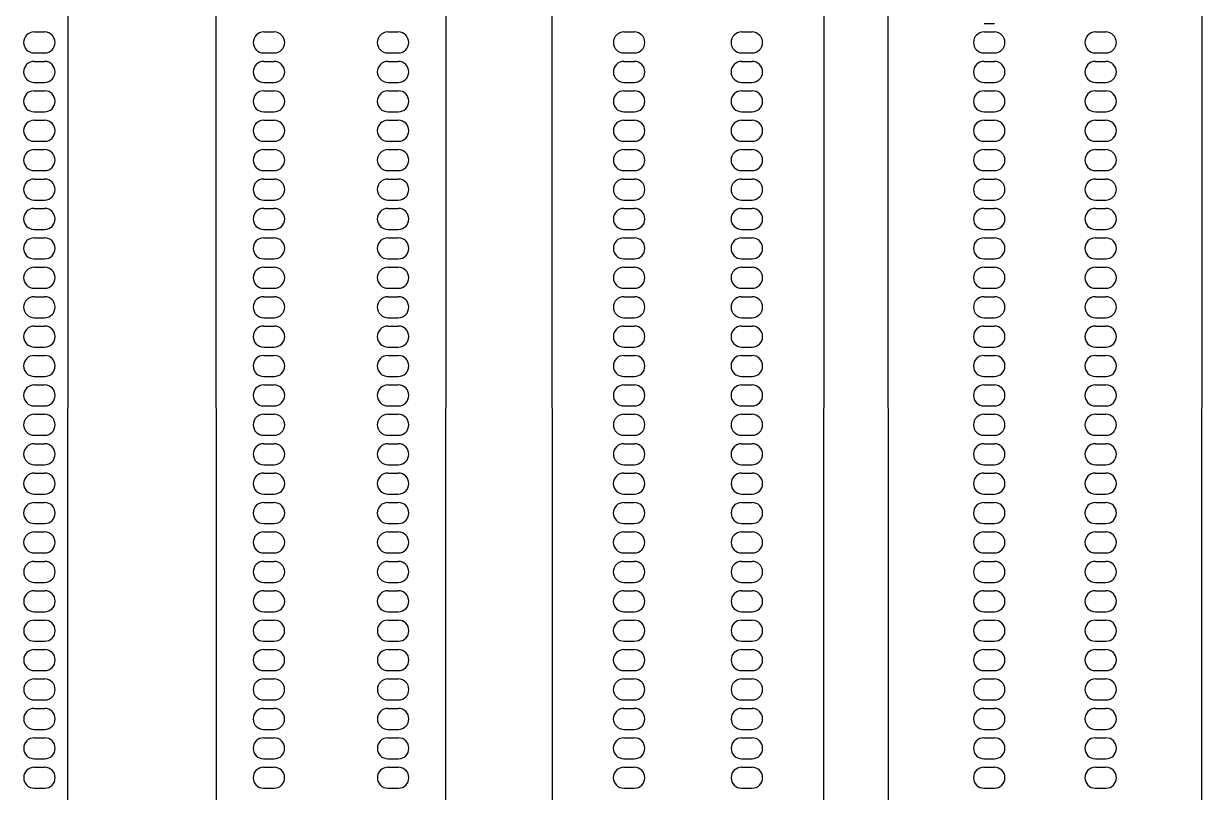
# Model space of a CAD drawing. Header units: millimetres. Extents: x -12.5 to 12.5, y -37.5 to 37.5.
# Drawn here: x 0.118 to 2.925, y 20.605 to 22.435 of the extents above; entities that cross this region are included whole.
import ezdxf

# ---------------------------------------------------------------- set-up
doc = ezdxf.new("R2010")
doc.units = ezdxf.units.MM

msp = doc.modelspace()

# ---------------------------------------------------------------- linework, layer by layer
at = {"color": 7, "linetype": 'Continuous'}
for p, q in [((0.2059, -13.45), (0.225, 24)), ((0.575, 24), (0.6, -25)), ((1.1, -25), (1.125, 24)), ((1.375, 24), (1.4, -25)), ((2, -25), (2.025, 24)), ((2.175, 24), (2.2, -25)), ((2.9, -25), (2.925, 24)), ((2.4049, 22.435), (2.4299, 22.435)), ((0.143, 22.415), (0.168, 22.415)), ((0.6898, 22.415), (0.7148, 22.415)), ((0.9852, 22.415), (1.0102, 22.415)), ((1.5473, 22.415), (1.5723, 22.415)), ((1.8277, 22.415), (1.8527, 22.415)), ((2.4049, 22.415), (2.4299, 22.415)), ((2.6701, 22.415), (2.6951, 22.415)), ((0.143, 22.365), (0.168, 22.365)), ((0.143, 22.345), (0.168, 22.345)), ((0.6897, 22.345), (0.7147, 22.345)), ((0.6898, 22.365), (0.7148, 22.365)), ((0.9852, 22.365), (1.0102, 22.365)), ((0.9853, 22.345), (1.0103, 22.345)), ((1.5473, 22.365), (1.5723, 22.365)), ((1.5473, 22.345), (1.5723, 22.345)), ((1.8277, 22.365), (1.8527, 22.365)), ((1.8277, 22.345), (1.8527, 22.345)), ((2.4049, 22.365), (2.4299, 22.365)), ((2.4049, 22.345), (2.4299, 22.345)), ((2.6701, 22.365), (2.6951, 22.365)), ((2.6701, 22.345), (2.6951, 22.345)), ((0.143, 22.295), (0.168, 22.295)), ((0.6897, 22.295), (0.7147, 22.295)), ((0.9853, 22.295), (1.0103, 22.295)), ((1.5473, 22.295), (1.5723, 22.295)), ((1.8277, 22.295), (1.8527, 22.295)), ((2.4049, 22.295), (2.4299, 22.295)), ((2.6701, 22.295), (2.6951, 22.295)), ((0.143, 22.275), (0.168, 22.275)), ((0.6897, 22.275), (0.7147, 22.275)), ((0.9853, 22.275), (1.0103, 22.275)), ((1.5473, 22.275), (1.5723, 22.275)), ((1.8277, 22.275), (1.8527, 22.275)), ((2.4049, 22.275), (2.4299, 22.275)), ((2.6701, 22.275), (2.6951, 22.275)), ((0.143, 22.225), (0.168, 22.225)), ((0.143, 22.205), (0.168, 22.205)), ((0.6897, 22.225), (0.7147, 22.225)), ((0.6897, 22.205), (0.7147, 22.205)), ((0.9853, 22.225), (1.0103, 22.225)), ((0.9853, 22.205), (1.0103, 22.205)), ((1.5473, 22.225), (1.5723, 22.225)), ((1.5473, 22.205), (1.5723, 22.205)), ((1.8277, 22.225), (1.8527, 22.225)), ((1.8277, 22.205), (1.8527, 22.205)), ((2.4049, 22.225), (2.4299, 22.225)), ((2.4049, 22.205), (2.4299, 22.205)), ((2.6701, 22.225), (2.6951, 22.225)), ((2.6701, 22.205), (2.6951, 22.205)), ((0.143, 22.155), (0.168, 22.155)), ((0.6897, 22.155), (0.7147, 22.155)), ((0.9853, 22.155), (1.0103, 22.155)), ((1.5473, 22.155), (1.5723, 22.155)), ((1.8277, 22.155), (1.8527, 22.155)), ((2.4049, 22.155), (2.4299, 22.155)), ((2.6701, 22.155), (2.6951, 22.155)), ((0.143, 22.135), (0.168, 22.135)), ((0.6897, 22.135), (0.7147, 22.135)), ((0.9853, 22.135), (1.0103, 22.135)), ((1.5473, 22.135), (1.5723, 22.135)), ((1.8277, 22.135), (1.8527, 22.135)), ((2.4049, 22.135), (2.4299, 22.135)), ((2.6701, 22.135), (2.6951, 22.135)), ((0.143, 22.085), (0.168, 22.085)), ((0.143, 22.065), (0.168, 22.065)), ((0.6897, 22.085), (0.7147, 22.085)), ((0.6897, 22.065), (0.7147, 22.065)), ((0.9853, 22.085), (1.0103, 22.085)), ((0.9853, 22.065), (1.0103, 22.065)), ((1.5473, 22.085), (1.5723, 22.085)), ((1.5473, 22.065), (1.5723, 22.065)), ((1.8277, 22.085), (1.8527, 22.085)), ((1.8277, 22.065), (1.8527, 22.065)), ((2.4049, 22.085), (2.4299, 22.085)), ((2.4049, 22.065), (2.4299, 22.065)), ((2.6701, 22.085), (2.6951, 22.085)), ((2.6701, 22.065), (2.6951, 22.065)), ((0.143, 22.015), (0.168, 22.015)), ((0.6897, 22.015), (0.7147, 22.015)), ((0.9853, 22.015), (1.0103, 22.015)), ((1.5473, 22.015), (1.5723, 22.015)), ((1.8277, 22.015), (1.8527, 22.015)), ((2.4049, 22.015), (2.4299, 22.015)), ((2.6701, 22.015), (2.6951, 22.015)), ((0.143, 21.995), (0.168, 21.995)), ((0.6897, 21.995), (0.7147, 21.995)), ((0.9853, 21.995), (1.0103, 21.995)), ((1.5473, 21.995), (1.5723, 21.995)), ((1.8277, 21.995), (1.8527, 21.995)), ((2.4049, 21.995), (2.4299, 21.995)), ((2.6701, 21.995), (2.6951, 21.995)), ((0.143, 21.945), (0.168, 21.945)), ((0.143, 21.925), (0.168, 21.925)), ((0.6897, 21.945), (0.7147, 21.945)), ((0.6897, 21.925), (0.7147, 21.925)), ((0.9853, 21.945), (1.0103, 21.945)), ((0.9853, 21.925), (1.0103, 21.925)), ((1.5473, 21.945), (1.5723, 21.945)), ((1.5473, 21.925), (1.5723, 21.925)), ((1.8277, 21.945), (1.8527, 21.945)), ((1.8277, 21.925), (1.8527, 21.925)), ((2.4049, 21.945), (2.4299, 21.945)), ((2.4049, 21.925), (2.4299, 21.925)), ((2.6701, 21.945), (2.6951, 21.945)), ((2.6701, 21.925), (2.6951, 21.925)), ((0.143, 21.875), (0.168, 21.875)), ((0.6897, 21.875), (0.7147, 21.875)), ((0.9853, 21.875), (1.0103, 21.875)), ((1.5473, 21.875), (1.5723, 21.875)), ((1.8277, 21.875), (1.8527, 21.875)), ((2.4049, 21.875), (2.4299, 21.875)), ((2.6701, 21.875), (2.6951, 21.875)), ((0.1431, 21.855), (0.1681, 21.855)), ((0.6897, 21.855), (0.7147, 21.855)), ((0.9853, 21.855), (1.0103, 21.855)), ((1.5473, 21.855), (1.5723, 21.855)), ((1.8277, 21.855), (1.8527, 21.855)), ((2.4049, 21.855), (2.4299, 21.855)), ((2.6701, 21.855), (2.6951, 21.855)), ((0.1431, 21.805), (0.1681, 21.805)), ((0.1431, 21.785), (0.1681, 21.785)), ((0.6897, 21.805), (0.7147, 21.805)), ((0.6897, 21.785), (0.7147, 21.785)), ((0.9853, 21.805), (1.0103, 21.805)), ((0.9853, 21.785), (1.0103, 21.785)), ((1.5473, 21.805), (1.5723, 21.805)), ((1.5473, 21.785), (1.5723, 21.785)), ((1.8277, 21.805), (1.8527, 21.805)), ((1.8277, 21.785), (1.8527, 21.785)), ((2.4049, 21.805), (2.4299, 21.805)), ((2.4049, 21.785), (2.4299, 21.785)), ((2.6701, 21.805), (2.6951, 21.805)), ((2.6701, 21.785), (2.6951, 21.785)), ((0.1431, 21.735), (0.1681, 21.735)), ((0.6897, 21.735), (0.7147, 21.735)), ((0.9853, 21.735), (1.0103, 21.735)), ((1.5473, 21.735), (1.5723, 21.735)), ((1.8277, 21.735), (1.8527, 21.735)), ((2.4049, 21.735), (2.4299, 21.735)), ((2.6701, 21.735), (2.6951, 21.735)), ((0.1431, 21.715), (0.1681, 21.715)), ((0.6897, 21.715), (0.7147, 21.715)), ((0.9853, 21.715), (1.0103, 21.715)), ((1.5473, 21.715), (1.5723, 21.715)), ((1.8277, 21.715), (1.8527, 21.715)), ((2.4048, 21.715), (2.4298, 21.715)), ((2.6702, 21.715), (2.6952, 21.715)), ((0.1431, 21.665), (0.1681, 21.665)), ((0.1431, 21.645), (0.1681, 21.645)), ((0.6897, 21.665), (0.7147, 21.665)), ((0.6897, 21.645), (0.7147, 21.645)), ((0.9853, 21.665), (1.0103, 21.665)), ((0.9853, 21.645), (1.0103, 21.645)), ((1.5473, 21.665), (1.5723, 21.665)), ((1.5473, 21.645), (1.5723, 21.645)), ((1.8277, 21.665), (1.8527, 21.665)), ((1.8277, 21.645), (1.8527, 21.645)), ((2.4048, 21.665), (2.4298, 21.665)), ((2.4048, 21.645), (2.4298, 21.645)), ((2.6702, 21.665), (2.6952, 21.665)), ((2.6702, 21.645), (2.6952, 21.645)), ((0.1431, 21.595), (0.1681, 21.595)), ((0.6897, 21.595), (0.7147, 21.595)), ((0.9853, 21.595), (1.0103, 21.595)), ((1.5473, 21.595), (1.5723, 21.595)), ((1.8277, 21.595), (1.8527, 21.595)), ((2.4048, 21.595), (2.4298, 21.595)), ((2.6702, 21.595), (2.6952, 21.595)), ((0.1431, 21.575), (0.1681, 21.575)), ((0.6897, 21.575), (0.7147, 21.575)), ((0.9853, 21.575), (1.0103, 21.575)), ((1.5473, 21.575), (1.5723, 21.575)), ((1.8277, 21.575), (1.8527, 21.575)), ((2.4048, 21.575), (2.4298, 21.575)), ((2.6702, 21.575), (2.6952, 21.575)), ((0.1431, 21.525), (0.1681, 21.525)), ((0.1431, 21.505), (0.1681, 21.505)), ((0.6897, 21.525), (0.7147, 21.525)), ((0.6897, 21.505), (0.7147, 21.505)), ((0.9853, 21.525), (1.0103, 21.525)), ((0.9853, 21.505), (1.0103, 21.505)), ((1.5473, 21.525), (1.5723, 21.525)), ((1.5473, 21.505), (1.5723, 21.505)), ((1.8277, 21.525), (1.8527, 21.525)), ((1.8277, 21.505), (1.8527, 21.505)), ((2.4048, 21.525), (2.4298, 21.525)), ((2.4048, 21.505), (2.4298, 21.505)), ((2.6702, 21.525), (2.6952, 21.525)), ((2.6702, 21.505), (2.6952, 21.505)), ((0.1431, 21.455), (0.1681, 21.455)), ((0.6897, 21.455), (0.7147, 21.455)), ((0.9853, 21.455), (1.0103, 21.455)), ((1.5473, 21.455), (1.5723, 21.455)), ((1.8277, 21.455), (1.8527, 21.455)), ((2.4048, 21.455), (2.4298, 21.455)), ((2.6702, 21.455), (2.6952, 21.455)), ((0.1431, 21.435), (0.1681, 21.435)), ((0.6897, 21.435), (0.7147, 21.435)), ((0.9853, 21.435), (1.0103, 21.435)), ((1.5473, 21.435), (1.5723, 21.435)), ((1.8277, 21.435), (1.8527, 21.435)), ((2.4048, 21.435), (2.4298, 21.435)), ((2.6702, 21.435), (2.6952, 21.435)), ((0.1431, 21.385), (0.1681, 21.385)), ((0.1431, 21.365), (0.1681, 21.365)), ((0.6897, 21.385), (0.7147, 21.385)), ((0.6897, 21.365), (0.7147, 21.365)), ((0.9853, 21.385), (1.0103, 21.385)), ((0.9853, 21.365), (1.0103, 21.365)), ((1.5472, 21.365), (1.5722, 21.365)), ((1.5473, 21.385), (1.5723, 21.385)), ((1.8277, 21.385), (1.8527, 21.385)), ((1.8278, 21.365), (1.8528, 21.365)), ((2.4048, 21.385), (2.4298, 21.385)), ((2.4048, 21.365), (2.4298, 21.365)), ((2.6702, 21.385), (2.6952, 21.385)), ((2.6702, 21.365), (2.6952, 21.365)), ((0.1431, 21.315), (0.1681, 21.315)), ((0.6897, 21.315), (0.7147, 21.315)), ((0.9853, 21.315), (1.0103, 21.315)), ((1.5472, 21.315), (1.5722, 21.315)), ((1.8278, 21.315), (1.8528, 21.315)), ((2.4048, 21.315), (2.4298, 21.315)), ((2.6702, 21.315), (2.6952, 21.315)), ((0.1431, 21.295), (0.1681, 21.295)), ((0.6897, 21.295), (0.7147, 21.295)), ((0.9853, 21.295), (1.0103, 21.295)), ((1.5472, 21.295), (1.5722, 21.295)), ((1.8278, 21.295), (1.8528, 21.295)), ((2.4048, 21.295), (2.4298, 21.295)), ((2.6702, 21.295), (2.6952, 21.295)), ((0.1431, 21.245), (0.1681, 21.245)), ((0.1431, 21.225), (0.1681, 21.225)), ((0.6897, 21.245), (0.7147, 21.245)), ((0.6897, 21.225), (0.7147, 21.225)), ((0.9853, 21.245), (1.0103, 21.245)), ((0.9853, 21.225), (1.0103, 21.225)), ((1.5472, 21.245), (1.5722, 21.245)), ((1.5472, 21.225), (1.5722, 21.225)), ((1.8278, 21.245), (1.8528, 21.245)), ((1.8278, 21.225), (1.8528, 21.225)), ((2.4048, 21.245), (2.4298, 21.245)), ((2.4048, 21.225), (2.4298, 21.225)), ((2.6702, 21.245), (2.6952, 21.245)), ((2.6702, 21.225), (2.6952, 21.225)), ((0.1431, 21.175), (0.1681, 21.175)), ((0.6897, 21.175), (0.7147, 21.175)), ((0.9853, 21.175), (1.0103, 21.175)), ((1.5472, 21.175), (1.5722, 21.175)), ((1.8278, 21.175), (1.8528, 21.175)), ((2.4048, 21.175), (2.4298, 21.175)), ((2.6702, 21.175), (2.6952, 21.175)), ((0.1432, 21.155), (0.1682, 21.155)), ((0.6897, 21.155), (0.7147, 21.155)), ((0.9853, 21.155), (1.0103, 21.155)), ((1.5472, 21.155), (1.5722, 21.155)), ((1.8278, 21.155), (1.8528, 21.155)), ((2.4048, 21.155), (2.4298, 21.155)), ((2.6702, 21.155), (2.6952, 21.155)), ((0.1432, 21.105), (0.1682, 21.105)), ((0.1432, 21.085), (0.1682, 21.085)), ((0.6897, 21.105), (0.7147, 21.105)), ((0.6897, 21.085), (0.7147, 21.085)), ((0.9853, 21.105), (1.0103, 21.105)), ((0.9853, 21.085), (1.0103, 21.085)), ((1.5472, 21.105), (1.5722, 21.105)), ((1.5472, 21.085), (1.5722, 21.085)), ((1.8278, 21.105), (1.8528, 21.105)), ((1.8278, 21.085), (1.8528, 21.085)), ((2.4048, 21.105), (2.4298, 21.105)), ((2.4048, 21.085), (2.4298, 21.085)), ((2.6702, 21.105), (2.6952, 21.105)), ((2.6702, 21.085), (2.6952, 21.085)), ((0.1432, 21.035), (0.1682, 21.035)), ((0.6897, 21.035), (0.7147, 21.035)), ((0.9853, 21.035), (1.0103, 21.035)), ((1.5472, 21.035), (1.5722, 21.035)), ((1.8278, 21.035), (1.8528, 21.035)), ((2.4048, 21.035), (2.4298, 21.035)), ((2.6702, 21.035), (2.6952, 21.035)), ((0.1432, 21.015), (0.1682, 21.015)), ((0.6896, 21.015), (0.7146, 21.015)), ((0.9854, 21.015), (1.0104, 21.015)), ((1.5472, 21.015), (1.5722, 21.015)), ((1.8278, 21.015), (1.8528, 21.015)), ((2.4048, 21.015), (2.4298, 21.015)), ((2.6702, 21.015), (2.6952, 21.015)), ((0.1432, 20.965), (0.1682, 20.965)), ((0.1432, 20.945), (0.1682, 20.945)), ((0.6896, 20.965), (0.7146, 20.965)), ((0.6896, 20.945), (0.7146, 20.945)), ((0.9854, 20.965), (1.0104, 20.965)), ((0.9854, 20.945), (1.0104, 20.945)), ((1.5472, 20.965), (1.5722, 20.965)), ((1.5472, 20.945), (1.5722, 20.945)), ((1.8278, 20.965), (1.8528, 20.965)), ((1.8278, 20.945), (1.8528, 20.945)), ((2.4048, 20.965), (2.4298, 20.965)), ((2.4048, 20.945), (2.4298, 20.945)), ((2.6702, 20.965), (2.6952, 20.965)), ((2.6702, 20.945), (2.6952, 20.945)), ((0.1432, 20.895), (0.1682, 20.895)), ((0.6896, 20.895), (0.7146, 20.895)), ((0.9854, 20.895), (1.0104, 20.895)), ((1.5472, 20.895), (1.5722, 20.895)), ((1.8278, 20.895), (1.8528, 20.895)), ((2.4048, 20.895), (2.4298, 20.895)), ((2.6702, 20.895), (2.6952, 20.895)), ((0.1432, 20.875), (0.1682, 20.875)), ((0.6896, 20.875), (0.7146, 20.875)), ((0.9854, 20.875), (1.0104, 20.875)), ((1.5472, 20.875), (1.5722, 20.875)), ((1.8278, 20.875), (1.8528, 20.875)), ((2.4048, 20.875), (2.4298, 20.875)), ((2.6702, 20.875), (2.6952, 20.875)), ((0.1432, 20.825), (0.1682, 20.825)), ((0.1432, 20.805), (0.1682, 20.805)), ((0.6896, 20.825), (0.7146, 20.825)), ((0.6896, 20.805), (0.7146, 20.805)), ((0.9854, 20.825), (1.0104, 20.825)), ((0.9854, 20.805), (1.0104, 20.805)), ((1.5472, 20.825), (1.5722, 20.825)), ((1.5472, 20.805), (1.5722, 20.805)), ((1.8278, 20.825), (1.8528, 20.825)), ((1.8278, 20.805), (1.8528, 20.805)), ((2.4048, 20.825), (2.4298, 20.825)), ((2.4048, 20.805), (2.4298, 20.805)), ((2.6702, 20.825), (2.6952, 20.825)), ((2.6702, 20.805), (2.6952, 20.805)), ((0.1432, 20.755), (0.1682, 20.755)), ((0.6896, 20.755), (0.7146, 20.755)), ((0.9854, 20.755), (1.0104, 20.755)), ((1.5472, 20.755), (1.5722, 20.755)), ((1.8278, 20.755), (1.8528, 20.755)), ((2.4048, 20.755), (2.4298, 20.755)), ((2.6702, 20.755), (2.6952, 20.755)), ((0.1432, 20.735), (0.1682, 20.735)), ((0.6896, 20.735), (0.7146, 20.735)), ((0.9854, 20.735), (1.0104, 20.735)), ((1.5472, 20.735), (1.5722, 20.735)), ((1.8278, 20.735), (1.8528, 20.735)), ((2.4048, 20.735), (2.4298, 20.735)), ((2.6702, 20.735), (2.6952, 20.735)), ((0.1432, 20.685), (0.1682, 20.685)), ((0.1432, 20.665), (0.1682, 20.665)), ((0.6896, 20.685), (0.7146, 20.685)), ((0.6896, 20.665), (0.7146, 20.665)), ((0.9854, 20.685), (1.0104, 20.685)), ((0.9854, 20.665), (1.0104, 20.665)), ((1.5472, 20.685), (1.5722, 20.685)), ((1.5472, 20.665), (1.5722, 20.665)), ((1.8278, 20.685), (1.8528, 20.685)), ((1.8278, 20.665), (1.8528, 20.665)), ((2.4048, 20.685), (2.4298, 20.685)), ((2.4048, 20.665), (2.4298, 20.665)), ((2.6702, 20.685), (2.6952, 20.685)), ((2.6702, 20.665), (2.6952, 20.665)), ((0.1432, 20.615), (0.1682, 20.615)), ((0.6896, 20.615), (0.7146, 20.615)), ((0.9854, 20.615), (1.0104, 20.615)), ((1.5472, 20.615), (1.5722, 20.615)), ((1.8278, 20.615), (1.8528, 20.615)), ((2.4048, 20.615), (2.4298, 20.615)), ((2.6702, 20.615), (2.6952, 20.615))]:
    msp.add_line(p, q, dxfattribs=at)
for centre, start, end in [((0.143, 22.39), 90, 270), ((0.168, 22.39), 270, 90), ((0.6898, 22.39), 90, 270), ((0.7148, 22.39), 270, 90), ((0.9852, 22.39), 90, 270), ((1.0102, 22.39), 270, 90), ((1.5473, 22.39), 90, 270), ((1.5723, 22.39), 270, 90), ((1.8277, 22.39), 90, 270), ((1.8527, 22.39), 270, 90), ((2.4049, 22.39), 90, 270), ((2.4299, 22.39), 270, 90), ((2.6701, 22.39), 90, 270), ((2.6951, 22.39), 270, 90), ((0.143, 22.32), 90, 270), ((0.168, 22.32), 270, 90), ((0.6897, 22.32), 90, 270), ((0.7147, 22.32), 270, 90), ((0.9853, 22.32), 90, 270), ((1.0103, 22.32), 270, 90), ((1.5473, 22.32), 90, 270), ((1.5723, 22.32), 270, 90), ((1.8277, 22.32), 90, 270), ((1.8527, 22.32), 270, 90), ((2.4049, 22.32), 90, 270), ((2.4299, 22.32), 270, 90), ((2.6701, 22.32), 90, 270), ((2.6951, 22.32), 270, 90), ((0.143, 22.25), 90, 270), ((0.168, 22.25), 270, 90), ((0.6897, 22.25), 90, 270), ((0.7147, 22.25), 270, 90), ((0.9853, 22.25), 90, 270), ((1.0103, 22.25), 270, 90), ((1.5473, 22.25), 90, 270), ((1.5723, 22.25), 270, 90), ((1.8277, 22.25), 90, 270), ((1.8527, 22.25), 270, 90), ((2.4049, 22.25), 90, 270), ((2.4299, 22.25), 270, 90), ((2.6701, 22.25), 90, 270), ((2.6951, 22.25), 270, 90), ((0.143, 22.18), 90, 270), ((0.168, 22.18), 270, 90), ((0.6897, 22.18), 90, 270), ((0.7147, 22.18), 270, 90), ((0.9853, 22.18), 90, 270), ((1.0103, 22.18), 270, 90), ((1.5473, 22.18), 90, 270), ((1.5723, 22.18), 270, 90), ((1.8277, 22.18), 90, 270), ((1.8527, 22.18), 270, 90), ((2.4049, 22.18), 90, 270), ((2.4299, 22.18), 270, 90), ((2.6701, 22.18), 90, 270), ((2.6951, 22.18), 270, 90), ((0.143, 22.11), 90, 270), ((0.168, 22.11), 270, 90), ((0.6897, 22.11), 90, 270), ((0.7147, 22.11), 270, 90), ((0.9853, 22.11), 90, 270), ((1.0103, 22.11), 270, 90), ((1.5473, 22.11), 90, 270), ((1.5723, 22.11), 270, 90), ((1.8277, 22.11), 90, 270), ((1.8527, 22.11), 270, 90), ((2.4049, 22.11), 90, 270), ((2.4299, 22.11), 270, 90), ((2.6701, 22.11), 90, 270), ((2.6951, 22.11), 270, 90), ((0.143, 22.04), 90, 270), ((0.168, 22.04), 270, 90), ((0.6897, 22.04), 90, 270), ((0.7147, 22.04), 270, 90), ((0.9853, 22.04), 90, 270), ((1.0103, 22.04), 270, 90), ((1.5473, 22.04), 90, 270), ((1.5723, 22.04), 270, 90), ((1.8277, 22.04), 90, 270), ((1.8527, 22.04), 270, 90), ((2.4049, 22.04), 90, 270), ((2.4299, 22.04), 270, 90), ((2.6701, 22.04), 90, 270), ((2.6951, 22.04), 270, 90), ((0.143, 21.97), 90, 270), ((0.168, 21.97), 270, 90), ((0.6897, 21.97), 90, 270), ((0.7147, 21.97), 270, 90), ((0.9853, 21.97), 90, 270), ((1.0103, 21.97), 270, 90), ((1.5473, 21.97), 90, 270), ((1.5723, 21.97), 270, 90), ((1.8277, 21.97), 90, 270), ((1.8527, 21.97), 270, 90), ((2.4049, 21.97), 90, 270), ((2.4299, 21.97), 270, 90), ((2.6701, 21.97), 90, 270), ((2.6951, 21.97), 270, 90), ((0.143, 21.9), 90, 270), ((0.168, 21.9), 270, 90), ((0.6897, 21.9), 90, 270), ((0.7147, 21.9), 270, 90), ((0.9853, 21.9), 90, 270), ((1.0103, 21.9), 270, 90), ((1.5473, 21.9), 90, 270), ((1.5723, 21.9), 270, 90), ((1.8277, 21.9), 90, 270), ((1.8527, 21.9), 270, 90), ((2.4049, 21.9), 90, 270), ((2.4299, 21.9), 270, 90), ((2.6701, 21.9), 90, 270), ((2.6951, 21.9), 270, 90), ((0.1431, 21.83), 90, 270), ((0.1681, 21.83), 270, 90), ((0.6897, 21.83), 90, 270), ((0.7147, 21.83), 270, 90), ((0.9853, 21.83), 90, 270), ((1.0103, 21.83), 270, 90), ((1.5473, 21.83), 90, 270), ((1.5723, 21.83), 270, 90), ((1.8277, 21.83), 90, 270), ((1.8527, 21.83), 270, 90), ((2.4049, 21.83), 90, 270), ((2.4299, 21.83), 270, 90), ((2.6701, 21.83), 90, 270), ((2.6951, 21.83), 270, 90), ((0.1431, 21.76), 90, 270), ((0.1681, 21.76), 270, 90), ((0.6897, 21.76), 90, 270), ((0.7147, 21.76), 270, 90), ((0.9853, 21.76), 90, 270), ((1.0103, 21.76), 270, 90), ((1.5473, 21.76), 90, 270), ((1.5723, 21.76), 270, 90), ((1.8277, 21.76), 90, 270), ((1.8527, 21.76), 270, 90), ((2.4049, 21.76), 90, 270), ((2.4299, 21.76), 270, 90), ((2.6701, 21.76), 90, 270), ((2.6951, 21.76), 270, 90), ((0.1431, 21.69), 90, 270), ((0.1681, 21.69), 270, 90), ((0.6897, 21.69), 90, 270), ((0.7147, 21.69), 270, 90), ((0.9853, 21.69), 90, 270), ((1.0103, 21.69), 270, 90), ((1.5473, 21.69), 90, 270), ((1.5723, 21.69), 270, 90), ((1.8277, 21.69), 90, 270), ((1.8527, 21.69), 270, 90), ((2.4048, 21.69), 90, 270), ((2.4298, 21.69), 270, 90), ((2.6702, 21.69), 90, 270), ((2.6952, 21.69), 270, 90), ((0.1431, 21.62), 90, 270), ((0.1681, 21.62), 270, 90), ((0.6897, 21.62), 90, 270), ((0.7147, 21.62), 270, 90), ((0.9853, 21.62), 90, 270), ((1.0103, 21.62), 270, 90), ((1.5473, 21.62), 90, 270), ((1.5723, 21.62), 270, 90), ((1.8277, 21.62), 90, 270), ((1.8527, 21.62), 270, 90), ((2.4048, 21.62), 90, 270), ((2.4298, 21.62), 270, 90), ((2.6702, 21.62), 90, 270), ((2.6952, 21.62), 270, 90), ((0.1431, 21.55), 90, 270), ((0.1681, 21.55), 270, 90), ((0.6897, 21.55), 90, 270), ((0.7147, 21.55), 270, 90), ((0.9853, 21.55), 90, 270), ((1.0103, 21.55), 270, 90), ((1.5473, 21.55), 90, 270), ((1.5723, 21.55), 270, 90), ((1.8277, 21.55), 90, 270), ((1.8527, 21.55), 270, 90), ((2.4048, 21.55), 90, 270), ((2.4298, 21.55), 270, 90), ((2.6702, 21.55), 90, 270), ((2.6952, 21.55), 270, 90), ((0.1431, 21.48), 90, 270), ((0.1681, 21.48), 270, 90), ((0.6897, 21.48), 90, 270), ((0.7147, 21.48), 270, 90), ((0.9853, 21.48), 90, 270), ((1.0103, 21.48), 270, 90), ((1.5473, 21.48), 90, 270), ((1.5723, 21.48), 270, 90), ((1.8277, 21.48), 90, 270), ((1.8527, 21.48), 270, 90), ((2.4048, 21.48), 90, 270), ((2.4298, 21.48), 270, 90), ((2.6702, 21.48), 90, 270), ((2.6952, 21.48), 270, 90), ((0.1431, 21.41), 90, 270), ((0.1681, 21.41), 270, 90), ((0.6897, 21.41), 90, 270), ((0.7147, 21.41), 270, 90), ((0.9853, 21.41), 90, 270), ((1.0103, 21.41), 270, 90), ((1.5473, 21.41), 90, 270), ((1.5723, 21.41), 270, 90), ((1.8277, 21.41), 90, 270), ((1.8527, 21.41), 270, 90), ((2.4048, 21.41), 90, 270), ((2.4298, 21.41), 270, 90), ((2.6702, 21.41), 90, 270), ((2.6952, 21.41), 270, 90), ((0.1431, 21.34), 90, 270), ((0.1681, 21.34), 270, 90), ((0.6897, 21.34), 90, 270), ((0.7147, 21.34), 270, 90), ((0.9853, 21.34), 90, 270), ((1.0103, 21.34), 270, 90), ((1.5472, 21.34), 90, 270), ((1.5722, 21.34), 270, 90), ((1.8278, 21.34), 90, 270), ((1.8528, 21.34), 270, 90), ((2.4048, 21.34), 90, 270), ((2.4298, 21.34), 270, 90), ((2.6702, 21.34), 90, 270), ((2.6952, 21.34), 270, 90), ((0.1431, 21.27), 90, 270), ((0.1681, 21.27), 270, 90), ((0.6897, 21.27), 90, 270), ((0.7147, 21.27), 270, 90), ((0.9853, 21.27), 90, 270), ((1.0103, 21.27), 270, 90), ((1.5472, 21.27), 90, 270), ((1.5722, 21.27), 270, 90), ((1.8278, 21.27), 90, 270), ((1.8528, 21.27), 270, 90), ((2.4048, 21.27), 90, 270), ((2.4298, 21.27), 270, 90), ((2.6702, 21.27), 90, 270), ((2.6952, 21.27), 270, 90), ((0.1431, 21.2), 90, 270), ((0.1681, 21.2), 270, 90), ((0.6897, 21.2), 90, 270), ((0.7147, 21.2), 270, 90), ((0.9853, 21.2), 90, 270), ((1.0103, 21.2), 270, 90), ((1.5472, 21.2), 90, 270), ((1.5722, 21.2), 270, 90), ((1.8278, 21.2), 90, 270), ((1.8528, 21.2), 270, 90), ((2.4048, 21.2), 90, 270), ((2.4298, 21.2), 270, 90), ((2.6702, 21.2), 90, 270), ((2.6952, 21.2), 270, 90), ((0.1432, 21.13), 90, 270), ((0.1682, 21.13), 270, 90), ((0.6897, 21.13), 90, 270), ((0.7147, 21.13), 270, 90), ((0.9853, 21.13), 90, 270), ((1.0103, 21.13), 270, 90), ((1.5472, 21.13), 90, 270), ((1.5722, 21.13), 270, 90), ((1.8278, 21.13), 90, 270), ((1.8528, 21.13), 270, 90), ((2.4048, 21.13), 90, 270), ((2.4298, 21.13), 270, 90), ((2.6702, 21.13), 90, 270), ((2.6952, 21.13), 270, 90), ((0.1432, 21.06), 90, 270), ((0.1682, 21.06), 270, 90), ((0.6897, 21.06), 90, 270), ((0.7147, 21.06), 270, 90), ((0.9853, 21.06), 90, 270), ((1.0103, 21.06), 270, 90), ((1.5472, 21.06), 90, 270), ((1.5722, 21.06), 270, 90), ((1.8278, 21.06), 90, 270), ((1.8528, 21.06), 270, 90), ((2.4048, 21.06), 90, 270), ((2.4298, 21.06), 270, 90), ((2.6702, 21.06), 90, 270), ((2.6952, 21.06), 270, 90), ((0.1432, 20.99), 90, 270), ((0.1682, 20.99), 270, 90), ((0.6896, 20.99), 90, 270), ((0.7146, 20.99), 270, 90), ((0.9854, 20.99), 90, 270), ((1.0104, 20.99), 270, 90), ((1.5472, 20.99), 90, 270), ((1.5722, 20.99), 270, 90), ((1.8278, 20.99), 90, 270), ((1.8528, 20.99), 270, 90), ((2.4048, 20.99), 90, 270), ((2.4298, 20.99), 270, 90), ((2.6702, 20.99), 90, 270), ((2.6952, 20.99), 270, 90), ((0.1432, 20.92), 90, 270), ((0.1682, 20.92), 270, 90), ((0.6896, 20.92), 90, 270), ((0.7146, 20.92), 270, 90), ((0.9854, 20.92), 90, 270), ((1.0104, 20.92), 270, 90), ((1.5472, 20.92), 90, 270), ((1.5722, 20.92), 270, 90), ((1.8278, 20.92), 90, 270), ((1.8528, 20.92), 270, 90), ((2.4048, 20.92), 90, 270), ((2.4298, 20.92), 270, 90), ((2.6702, 20.92), 90, 270), ((2.6952, 20.92), 270, 90), ((0.1432, 20.85), 90, 270), ((0.1682, 20.85), 270, 90), ((0.6896, 20.85), 90, 270), ((0.7146, 20.85), 270, 90), ((0.9854, 20.85), 90, 270), ((1.0104, 20.85), 270, 90), ((1.5472, 20.85), 90, 270), ((1.5722, 20.85), 270, 90), ((1.8278, 20.85), 90, 270), ((1.8528, 20.85), 270, 90), ((2.4048, 20.85), 90, 270), ((2.4298, 20.85), 270, 90), ((2.6702, 20.85), 90, 270), ((2.6952, 20.85), 270, 90), ((0.1432, 20.78), 90, 270), ((0.1682, 20.78), 270, 90), ((0.6896, 20.78), 90, 270), ((0.7146, 20.78), 270, 90), ((0.9854, 20.78), 90, 270), ((1.0104, 20.78), 270, 90), ((1.5472, 20.78), 90, 270), ((1.5722, 20.78), 270, 90), ((1.8278, 20.78), 90, 270), ((1.8528, 20.78), 270, 90), ((2.4048, 20.78), 90, 270), ((2.4298, 20.78), 270, 90), ((2.6702, 20.78), 90, 270), ((2.6952, 20.78), 270, 90), ((0.1432, 20.71), 90, 270), ((0.1682, 20.71), 270, 90), ((0.6896, 20.71), 90, 270), ((0.7146, 20.71), 270, 90), ((0.9854, 20.71), 90, 270), ((1.0104, 20.71), 270, 90), ((1.5472, 20.71), 90, 270), ((1.5722, 20.71), 270, 90), ((1.8278, 20.71), 90, 270), ((1.8528, 20.71), 270, 90), ((2.4048, 20.71), 90, 270), ((2.4298, 20.71), 270, 90), ((2.6702, 20.71), 90, 270), ((2.6952, 20.71), 270, 90), ((0.1432, 20.64), 90, 270), ((0.1682, 20.64), 270, 90), ((0.6896, 20.64), 90, 270), ((0.7146, 20.64), 270, 90), ((0.9854, 20.64), 90, 270), ((1.0104, 20.64), 270, 90), ((1.5472, 20.64), 90, 270), ((1.5722, 20.64), 270, 90), ((1.8278, 20.64), 90, 270), ((1.8528, 20.64), 270, 90), ((2.4048, 20.64), 90, 270), ((2.4298, 20.64), 270, 90), ((2.6702, 20.64), 90, 270), ((2.6952, 20.64), 270, 90)]:
    msp.add_arc(centre, 0.025, start, end, dxfattribs=at)

doc.saveas('drawing.dxf')
